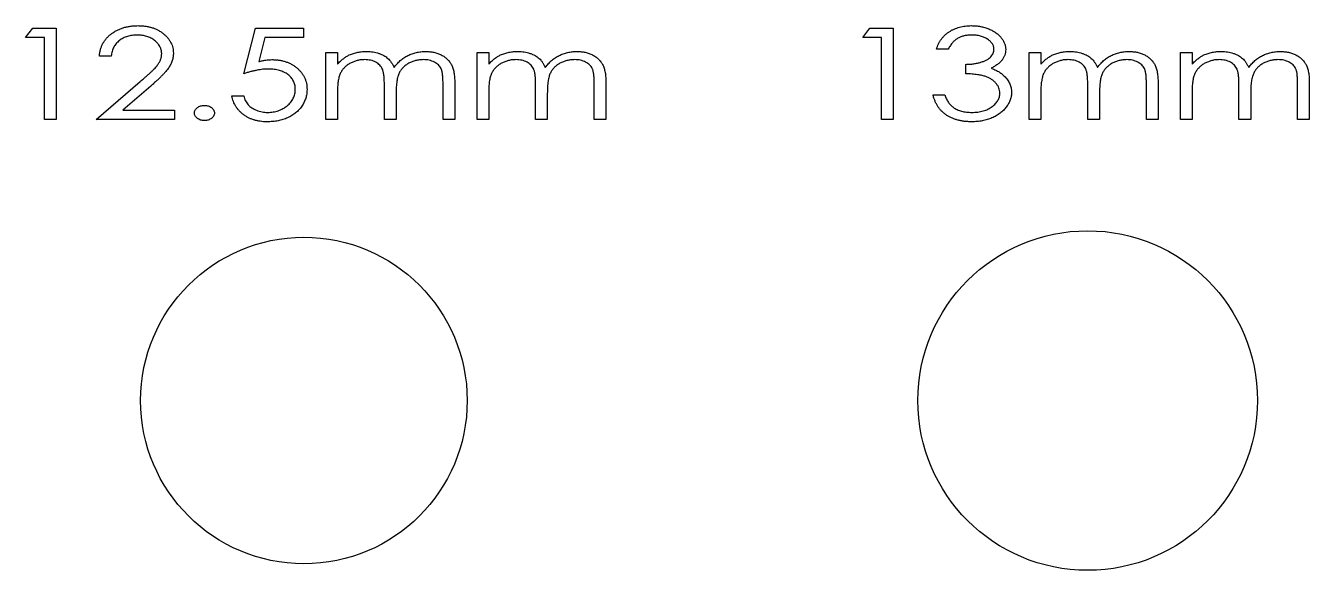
# Model space of a CAD drawing. Header units: millimetres. Extents: x 0 to 300, y -15 to 160.
# Drawn here: x 199.35 to 248.49, y 43.5 to 64.35 of the extents above; entities that cross this region are included whole.
import ezdxf

# ---------------------------------------------------------------- set-up
doc = ezdxf.new("R2010")
doc.units = ezdxf.units.MM

msp = doc.modelspace()

# ---------------------------------------------------------------- linework, layer by layer
at = {"color": 7, "linetype": 'Continuous', "lineweight": 25}
for p, q in [((199.35, 63.904), (199.624, 64.263)), ((200.068, 63.904), (199.35, 63.904)), ((199.624, 64.263), (200.517, 64.263)), ((200.068, 60.763), (200.068, 63.904)), ((200.517, 64.263), (200.517, 60.763)), ((207.697, 62.513), (208.145, 64.263)), ((208.145, 64.263), (209.985, 64.263)), ((208.51, 63.904), (208.272, 62.976)), ((209.985, 63.904), (208.51, 63.904)), ((209.985, 64.263), (209.985, 63.904)), ((231.389, 63.904), (231.662, 64.263)), ((232.107, 63.904), (231.389, 63.904)), ((231.662, 64.263), (232.556, 64.263)), ((232.107, 60.763), (232.107, 63.904)), ((232.556, 64.263), (232.556, 60.763)), ((234.665, 63.455), (234.216, 63.455)), ((202.626, 63.186), (202.177, 63.186)), ((210.838, 63.321), (211.286, 63.321)), ((210.838, 60.763), (210.838, 63.321)), ((211.286, 63.321), (211.286, 62.876)), ((216.626, 63.321), (217.075, 63.321)), ((216.626, 60.763), (216.626, 63.321)), ((217.075, 63.321), (217.075, 62.876)), ((237.761, 63.321), (238.209, 63.321)), ((237.761, 60.763), (237.761, 63.321)), ((238.209, 63.321), (238.209, 62.876)), ((243.549, 63.321), (243.998, 63.321)), ((243.549, 60.763), (243.549, 63.321)), ((243.998, 63.321), (243.998, 62.876)), ((235.338, 62.513), (235.338, 62.872)), ((202.043, 60.763), (203.732, 62.212)), ((204.136, 62.037), (203.069, 61.122)), ((213.081, 60.763), (213.081, 62.064)), ((215.325, 60.763), (215.325, 62.15)), ((215.774, 62.148), (215.774, 60.763)), ((218.87, 60.763), (218.87, 62.064)), ((221.113, 60.763), (221.113, 62.15)), ((221.562, 62.148), (221.562, 60.763)), ((240.004, 60.763), (240.004, 62.064)), ((242.248, 60.763), (242.248, 62.15)), ((242.697, 62.148), (242.697, 60.763)), ((245.793, 60.763), (245.793, 62.064)), ((248.036, 60.763), (248.036, 62.15)), ((248.485, 62.148), (248.485, 60.763)), ((207.248, 61.661), (207.697, 61.661)), ((211.286, 61.839), (211.286, 60.763)), ((213.53, 61.758), (213.53, 60.763)), ((217.075, 61.839), (217.075, 60.763)), ((219.318, 61.758), (219.318, 60.763)), ((234.081, 61.705), (234.53, 61.705)), ((238.209, 61.839), (238.209, 60.763)), ((240.453, 61.758), (240.453, 60.763)), ((243.998, 61.839), (243.998, 60.763)), ((246.241, 61.758), (246.241, 60.763)), ((203.069, 61.122), (205.049, 61.122)), ((205.049, 61.122), (205.049, 60.763)), ((200.517, 60.763), (200.068, 60.763)), ((205.049, 60.763), (202.043, 60.763)), ((211.286, 60.763), (210.838, 60.763)), ((213.53, 60.763), (213.081, 60.763)), ((215.774, 60.763), (215.325, 60.763)), ((217.075, 60.763), (216.626, 60.763)), ((219.318, 60.763), (218.87, 60.763)), ((221.562, 60.763), (221.113, 60.763)), ((232.556, 60.763), (232.107, 60.763)), ((238.209, 60.763), (237.761, 60.763)), ((240.453, 60.763), (240.004, 60.763)), ((242.697, 60.763), (242.248, 60.763)), ((243.998, 60.763), (243.549, 60.763)), ((246.241, 60.763), (245.793, 60.763)), ((248.485, 60.763), (248.036, 60.763))]:
    msp.add_line(p, q, dxfattribs=at)
for centre, radius in [((210, 50), 6.25), ((240, 50), 6.5)]:
    msp.add_circle(centre, radius, dxfattribs=at)
for points, knots in [([(202.177, 63.186), (202.18, 63.228), (202.185, 63.31), (202.209, 63.43), (202.246, 63.544), (202.293, 63.652), (202.355, 63.754), (202.428, 63.852), (202.514, 63.943), (202.612, 64.027), (202.719, 64.104), (202.833, 64.17), (202.954, 64.227), (203.08, 64.273), (203.213, 64.309), (203.351, 64.334), (203.496, 64.35), (203.595, 64.352), (203.645, 64.353)], [0, 0, 0, 0, 0.060187, 0.1186, 0.175503, 0.232224, 0.289199, 0.347421, 0.407245, 0.469592, 0.533084, 0.596651, 0.659955, 0.724552, 0.790185, 0.858053, 0.927521, 1, 1, 1, 1]), ([(203.623, 63.994), (203.589, 63.993), (203.523, 63.992), (203.426, 63.982), (203.334, 63.965), (203.246, 63.942), (203.162, 63.913), (203.082, 63.876), (203.008, 63.832), (202.937, 63.783), (202.872, 63.727), (202.814, 63.666), (202.765, 63.599), (202.721, 63.527), (202.686, 63.449), (202.658, 63.367), (202.638, 63.278), (202.63, 63.217), (202.626, 63.186)], [0, 0, 0, 0, 0.070999, 0.139349, 0.204974, 0.268678, 0.331326, 0.39262, 0.453131, 0.513965, 0.573719, 0.632629, 0.69107, 0.749633, 0.809173, 0.870568, 0.933798, 1, 1, 1, 1]), ([(204.556, 63.284), (204.555, 63.308), (204.553, 63.355), (204.54, 63.425), (204.519, 63.491), (204.489, 63.556), (204.45, 63.617), (204.404, 63.676), (204.348, 63.732), (204.285, 63.786), (204.216, 63.834), (204.143, 63.877), (204.066, 63.913), (203.985, 63.943), (203.9, 63.966), (203.811, 63.982), (203.718, 63.992), (203.655, 63.993), (203.623, 63.994)], [0, 0, 0, 0, 0.055224, 0.109076, 0.162405, 0.216574, 0.272661, 0.329974, 0.39074, 0.454756, 0.520287, 0.585452, 0.650983, 0.717153, 0.784938, 0.854163, 0.925906, 1, 1, 1, 1]), ([(203.645, 64.353), (203.694, 64.352), (203.791, 64.35), (203.933, 64.335), (204.067, 64.311), (204.194, 64.277), (204.314, 64.233), (204.426, 64.179), (204.532, 64.116), (204.629, 64.042), (204.717, 63.963), (204.793, 63.879), (204.859, 63.793), (204.912, 63.701), (204.954, 63.607), (204.983, 63.509), (205.001, 63.407), (205.003, 63.338), (205.004, 63.303)], [0, 0, 0, 0, 0.077876, 0.152072, 0.223363, 0.291757, 0.358319, 0.423509, 0.487732, 0.551688, 0.614071, 0.673318, 0.72971, 0.784494, 0.838248, 0.891559, 0.945218, 1, 1, 1, 1]), ([(234.216, 63.455), (234.227, 63.491), (234.248, 63.56), (234.292, 63.659), (234.342, 63.752), (234.4, 63.838), (234.464, 63.918), (234.536, 63.993), (234.615, 64.061), (234.702, 64.121), (234.794, 64.176), (234.89, 64.223), (234.991, 64.263), (235.095, 64.296), (235.204, 64.321), (235.316, 64.339), (235.433, 64.351), (235.512, 64.352), (235.552, 64.353)], [0, 0, 0, 0, 0.063878, 0.125574, 0.186127, 0.24585, 0.305033, 0.364173, 0.424339, 0.485205, 0.5468, 0.608413, 0.670605, 0.733725, 0.797619, 0.863107, 0.930482, 1, 1, 1, 1]), ([(235.557, 63.994), (235.508, 63.992), (235.414, 63.99), (235.278, 63.966), (235.151, 63.929), (235.054, 63.883), (234.981, 63.838), (234.93, 63.799), (234.88, 63.756), (234.833, 63.706), (234.787, 63.651), (234.744, 63.591), (234.702, 63.526), (234.677, 63.479), (234.665, 63.455)], [0, 0, 0, 0, 0.132016, 0.256116, 0.374012, 0.488843, 0.546352, 0.604282, 0.664025, 0.726335, 0.790688, 0.856999, 0.926804, 1, 1, 1, 1]), ([(235.552, 64.353), (235.611, 64.351), (235.726, 64.349), (235.896, 64.324), (236.06, 64.285), (236.191, 64.239), (236.291, 64.195), (236.362, 64.161), (236.428, 64.122), (236.491, 64.081), (236.548, 64.037), (236.601, 63.991), (236.651, 63.942), (236.708, 63.873), (236.769, 63.785), (236.824, 63.674), (236.857, 63.559), (236.861, 63.482), (236.863, 63.443)], [0, 0, 0, 0, 0.099846, 0.196957, 0.292571, 0.38721, 0.43384, 0.478806, 0.52226, 0.564312, 0.605572, 0.645734, 0.685233, 0.724009, 0.798378, 0.867975, 0.934291, 1, 1, 1, 1]), ([(236.415, 63.445), (236.414, 63.463), (236.413, 63.5), (236.4, 63.553), (236.381, 63.605), (236.354, 63.654), (236.319, 63.701), (236.278, 63.748), (236.228, 63.791), (236.171, 63.832), (236.109, 63.87), (236.042, 63.903), (235.971, 63.931), (235.896, 63.954), (235.817, 63.972), (235.734, 63.984), (235.647, 63.992), (235.587, 63.993), (235.557, 63.994)], [0, 0, 0, 0, 0.048892, 0.097609, 0.14571, 0.196085, 0.248009, 0.302921, 0.361885, 0.42457, 0.490017, 0.556318, 0.624272, 0.694316, 0.766101, 0.840769, 0.918641, 1, 1, 1, 1]), ([(235.338, 62.872), (235.39, 62.873), (235.491, 62.874), (235.64, 62.892), (235.782, 62.916), (235.914, 62.952), (236.035, 62.995), (236.14, 63.045), (236.227, 63.1), (236.296, 63.161), (236.348, 63.228), (236.387, 63.297), (236.41, 63.37), (236.413, 63.42), (236.415, 63.445)], [0, 0, 0, 0, 0.116551, 0.228449, 0.335601, 0.439474, 0.53658, 0.622716, 0.698985, 0.767359, 0.830135, 0.888137, 0.944079, 1, 1, 1, 1]), ([(236.863, 63.443), (236.861, 63.406), (236.858, 63.333), (236.831, 63.227), (236.786, 63.127), (236.724, 63.032), (236.643, 62.945), (236.546, 62.864), (236.431, 62.788), (236.345, 62.746), (236.301, 62.723)], [0, 0, 0, 0, 0.114803, 0.225979, 0.337814, 0.452902, 0.57439, 0.704939, 0.846136, 1, 1, 1, 1]), ([(203.732, 62.212), (203.773, 62.246), (203.851, 62.312), (203.964, 62.409), (204.064, 62.499), (204.153, 62.581), (204.231, 62.658), (204.299, 62.726), (204.354, 62.789), (204.413, 62.861), (204.47, 62.949), (204.519, 63.058), (204.55, 63.17), (204.554, 63.246), (204.556, 63.284)], [0, 0, 0, 0, 0.115125, 0.221258, 0.31766, 0.404739, 0.482883, 0.551792, 0.611569, 0.662324, 0.752051, 0.836816, 0.918323, 1, 1, 1, 1]), ([(205.004, 63.303), (205.004, 63.279), (205.003, 63.23), (204.994, 63.157), (204.98, 63.085), (204.961, 63.014), (204.936, 62.944), (204.904, 62.876), (204.869, 62.808), (204.826, 62.742), (204.775, 62.673), (204.715, 62.599), (204.644, 62.519), (204.562, 62.434), (204.471, 62.342), (204.368, 62.246), (204.257, 62.142), (204.177, 62.073), (204.136, 62.037)], [0, 0, 0, 0, 0.046436, 0.092701, 0.138635, 0.184837, 0.231391, 0.278461, 0.326501, 0.375783, 0.428906, 0.488607, 0.555914, 0.63031, 0.711557, 0.800339, 0.896359, 1, 1, 1, 1]), ([(208.272, 62.976), (208.317, 62.987), (208.405, 63.01), (208.535, 63.033), (208.657, 63.048), (208.737, 63.05), (208.776, 63.052)], [0, 0, 0, 0, 0.274191, 0.532566, 0.773149, 1, 1, 1, 1]), ([(208.776, 63.052), (208.823, 63.051), (208.917, 63.049), (209.054, 63.033), (209.184, 63.008), (209.309, 62.973), (209.427, 62.928), (209.538, 62.872), (209.643, 62.807), (209.74, 62.732), (209.829, 62.649), (209.907, 62.56), (209.972, 62.465), (210.027, 62.365), (210.069, 62.258), (210.098, 62.146), (210.117, 62.028), (210.119, 61.948), (210.12, 61.907)], [0, 0, 0, 0, 0.072428, 0.142059, 0.208935, 0.274198, 0.337657, 0.400338, 0.462661, 0.525401, 0.587156, 0.646505, 0.704674, 0.761991, 0.819515, 0.877869, 0.93784, 1, 1, 1, 1]), ([(211.286, 62.876), (211.323, 62.915), (211.393, 62.99), (211.506, 63.089), (211.62, 63.172), (211.7, 63.215), (211.739, 63.236)], [0, 0, 0, 0, 0.275334, 0.531598, 0.772747, 1, 1, 1, 1]), ([(212.321, 63.052), (212.274, 63.05), (212.179, 63.047), (212.04, 63.02), (211.906, 62.977), (211.779, 62.918), (211.661, 62.845), (211.559, 62.757), (211.473, 62.659), (211.415, 62.566), (211.377, 62.484), (211.353, 62.414), (211.332, 62.337), (211.316, 62.252), (211.302, 62.16), (211.293, 62.06), (211.288, 61.952), (211.287, 61.878), (211.286, 61.839)], [0, 0, 0, 0, 0.078369, 0.155618, 0.232522, 0.310283, 0.386838, 0.459822, 0.530844, 0.602169, 0.639422, 0.679526, 0.723466, 0.771006, 0.82202, 0.877357, 0.936401, 1, 1, 1, 1]), ([(211.739, 63.236), (211.793, 63.256), (211.9, 63.296), (212.068, 63.336), (212.239, 63.361), (212.355, 63.364), (212.413, 63.366)], [0, 0, 0, 0, 0.248666, 0.497511, 0.746763, 1, 1, 1, 1]), ([(213.081, 62.064), (213.081, 62.1), (213.08, 62.171), (213.078, 62.272), (213.071, 62.364), (213.064, 62.447), (213.053, 62.521), (213.042, 62.585), (213.027, 62.64), (213.005, 62.702), (212.967, 62.768), (212.909, 62.84), (212.837, 62.902), (212.753, 62.955), (212.658, 62.998), (212.553, 63.03), (212.44, 63.048), (212.361, 63.05), (212.321, 63.052)], [0, 0, 0, 0, 0.07574, 0.145712, 0.209053, 0.26622, 0.317385, 0.362041, 0.401599, 0.435023, 0.496775, 0.558852, 0.623472, 0.69199, 0.764089, 0.838247, 0.916917, 1, 1, 1, 1]), ([(212.413, 63.366), (212.452, 63.365), (212.53, 63.362), (212.645, 63.349), (212.758, 63.326), (212.865, 63.294), (212.967, 63.254), (213.06, 63.209), (213.143, 63.157), (213.218, 63.098), (213.286, 63.029), (213.346, 62.947), (213.404, 62.853), (213.436, 62.784), (213.452, 62.748)], [0, 0, 0, 0, 0.091495, 0.181331, 0.269692, 0.35767, 0.442954, 0.523017, 0.598806, 0.67121, 0.744319, 0.822785, 0.90752, 1, 1, 1, 1]), ([(213.452, 62.748), (213.47, 62.773), (213.506, 62.822), (213.563, 62.891), (213.624, 62.955), (213.688, 63.015), (213.756, 63.071), (213.827, 63.121), (213.901, 63.167), (213.979, 63.209), (214.058, 63.246), (214.14, 63.277), (214.222, 63.305), (214.307, 63.328), (214.393, 63.344), (214.48, 63.357), (214.569, 63.364), (214.629, 63.365), (214.659, 63.366)], [0, 0, 0, 0, 0.064963, 0.128426, 0.191314, 0.253159, 0.314906, 0.376509, 0.438526, 0.50052, 0.562959, 0.624754, 0.686477, 0.748159, 0.810399, 0.87263, 0.935901, 1, 1, 1, 1]), ([(214.567, 63.052), (214.517, 63.05), (214.42, 63.047), (214.277, 63.019), (214.141, 62.976), (214.033, 62.925), (213.953, 62.876), (213.896, 62.837), (213.844, 62.793), (213.795, 62.749), (213.752, 62.7), (213.711, 62.649), (213.677, 62.595), (213.644, 62.537), (213.616, 62.473), (213.594, 62.399), (213.573, 62.316), (213.558, 62.223), (213.545, 62.121), (213.536, 62.009), (213.531, 61.887), (213.53, 61.802), (213.53, 61.758)], [0, 0, 0, 0, 0.077845, 0.153555, 0.228222, 0.303349, 0.340367, 0.376638, 0.411962, 0.446627, 0.480796, 0.51491, 0.548727, 0.582858, 0.618987, 0.659177, 0.703934, 0.753287, 0.807472, 0.866601, 0.930743, 1, 1, 1, 1]), ([(215.325, 62.15), (215.325, 62.183), (215.324, 62.246), (215.32, 62.336), (215.315, 62.418), (215.308, 62.492), (215.297, 62.559), (215.284, 62.617), (215.27, 62.668), (215.246, 62.724), (215.209, 62.787), (215.151, 62.853), (215.079, 62.911), (214.996, 62.961), (214.901, 63.002), (214.798, 63.031), (214.685, 63.049), (214.607, 63.051), (214.567, 63.052)], [0, 0, 0, 0, 0.0714522, 0.1373331, 0.19718, 0.2515646, 0.3001416, 0.3435939, 0.381868, 0.4150388, 0.4768277, 0.540485, 0.6064804, 0.6774591, 0.7519729, 0.829992, 0.9121299, 1, 1, 1, 1]), ([(214.659, 63.366), (214.714, 63.364), (214.822, 63.361), (214.978, 63.336), (215.124, 63.294), (215.238, 63.245), (215.322, 63.198), (215.382, 63.161), (215.437, 63.119), (215.487, 63.074), (215.534, 63.026), (215.576, 62.975), (215.614, 62.92), (215.648, 62.861), (215.678, 62.797), (215.704, 62.726), (215.725, 62.648), (215.743, 62.562), (215.757, 62.469), (215.767, 62.369), (215.772, 62.261), (215.773, 62.187), (215.774, 62.148)], [0, 0, 0, 0, 0.0870232, 0.1701395, 0.2494902, 0.3271878, 0.3652641, 0.4021953, 0.4383649, 0.4739917, 0.5090378, 0.5439842, 0.5790694, 0.6145287, 0.6512593, 0.6910396, 0.7336616, 0.779794, 0.8291687, 0.8823072, 0.9393378, 1, 1, 1, 1]), ([(217.075, 62.876), (217.111, 62.915), (217.182, 62.99), (217.295, 63.089), (217.409, 63.172), (217.489, 63.215), (217.528, 63.236)], [0, 0, 0, 0, 0.275334, 0.531598, 0.772747, 1, 1, 1, 1]), ([(218.11, 63.052), (218.062, 63.05), (217.968, 63.047), (217.829, 63.02), (217.694, 62.977), (217.567, 62.918), (217.45, 62.845), (217.348, 62.757), (217.261, 62.659), (217.203, 62.566), (217.166, 62.484), (217.141, 62.414), (217.12, 62.337), (217.104, 62.252), (217.09, 62.16), (217.082, 62.06), (217.076, 61.952), (217.075, 61.878), (217.075, 61.839)], [0, 0, 0, 0, 0.078369, 0.155618, 0.232522, 0.310283, 0.386838, 0.459822, 0.530844, 0.602169, 0.639422, 0.679526, 0.723466, 0.771006, 0.82202, 0.877357, 0.936401, 1, 1, 1, 1]), ([(217.528, 63.236), (217.581, 63.256), (217.689, 63.296), (217.856, 63.336), (218.028, 63.361), (218.143, 63.364), (218.202, 63.366)], [0, 0, 0, 0, 0.248666, 0.497511, 0.746763, 1, 1, 1, 1]), ([(218.87, 62.064), (218.869, 62.1), (218.868, 62.171), (218.867, 62.272), (218.859, 62.364), (218.853, 62.447), (218.842, 62.521), (218.831, 62.585), (218.815, 62.64), (218.793, 62.702), (218.755, 62.768), (218.698, 62.84), (218.626, 62.902), (218.541, 62.955), (218.446, 62.998), (218.342, 63.03), (218.228, 63.048), (218.15, 63.05), (218.11, 63.052)], [0, 0, 0, 0, 0.07574, 0.145712, 0.209053, 0.26622, 0.317385, 0.362041, 0.401599, 0.435023, 0.496775, 0.558852, 0.623472, 0.69199, 0.764089, 0.838247, 0.916917, 1, 1, 1, 1]), ([(218.202, 63.366), (218.241, 63.365), (218.319, 63.362), (218.434, 63.349), (218.546, 63.326), (218.654, 63.294), (218.755, 63.254), (218.849, 63.209), (218.932, 63.157), (219.006, 63.098), (219.074, 63.029), (219.135, 62.947), (219.192, 62.853), (219.224, 62.784), (219.241, 62.748)], [0, 0, 0, 0, 0.091495, 0.181331, 0.269692, 0.35767, 0.442954, 0.523017, 0.598806, 0.67121, 0.744319, 0.822785, 0.90752, 1, 1, 1, 1]), ([(219.241, 62.748), (219.259, 62.773), (219.294, 62.822), (219.352, 62.891), (219.413, 62.955), (219.477, 63.015), (219.544, 63.071), (219.615, 63.121), (219.689, 63.167), (219.767, 63.209), (219.846, 63.246), (219.928, 63.277), (220.011, 63.305), (220.095, 63.328), (220.181, 63.344), (220.269, 63.357), (220.358, 63.364), (220.418, 63.365), (220.448, 63.366)], [0, 0, 0, 0, 0.064963, 0.128426, 0.191314, 0.253159, 0.314906, 0.376509, 0.438526, 0.50052, 0.562959, 0.624754, 0.686477, 0.748159, 0.810399, 0.87263, 0.935901, 1, 1, 1, 1]), ([(220.355, 63.052), (220.306, 63.05), (220.208, 63.047), (220.066, 63.019), (219.929, 62.976), (219.822, 62.925), (219.741, 62.876), (219.684, 62.837), (219.633, 62.793), (219.583, 62.749), (219.54, 62.7), (219.5, 62.649), (219.465, 62.595), (219.432, 62.537), (219.405, 62.473), (219.382, 62.399), (219.362, 62.316), (219.346, 62.223), (219.333, 62.121), (219.324, 62.009), (219.32, 61.887), (219.319, 61.802), (219.318, 61.758)], [0, 0, 0, 0, 0.077845, 0.153555, 0.228222, 0.303349, 0.340367, 0.376638, 0.411962, 0.446627, 0.480796, 0.51491, 0.548727, 0.582858, 0.618987, 0.659177, 0.703934, 0.753287, 0.807472, 0.866601, 0.930743, 1, 1, 1, 1]), ([(221.113, 62.15), (221.113, 62.183), (221.112, 62.246), (221.109, 62.336), (221.103, 62.418), (221.096, 62.492), (221.086, 62.559), (221.072, 62.617), (221.058, 62.668), (221.035, 62.724), (220.997, 62.787), (220.939, 62.853), (220.867, 62.911), (220.784, 62.961), (220.69, 63.002), (220.586, 63.031), (220.474, 63.049), (220.396, 63.051), (220.355, 63.052)], [0, 0, 0, 0, 0.071452, 0.137333, 0.19718, 0.251565, 0.300142, 0.343594, 0.381868, 0.415039, 0.476828, 0.540485, 0.60648, 0.677459, 0.751973, 0.829992, 0.91213, 1, 1, 1, 1]), ([(220.448, 63.366), (220.503, 63.364), (220.61, 63.361), (220.767, 63.336), (220.913, 63.294), (221.027, 63.245), (221.111, 63.198), (221.17, 63.161), (221.225, 63.119), (221.275, 63.074), (221.322, 63.026), (221.364, 62.975), (221.402, 62.92), (221.436, 62.861), (221.466, 62.797), (221.492, 62.726), (221.514, 62.648), (221.532, 62.562), (221.546, 62.469), (221.555, 62.369), (221.561, 62.261), (221.562, 62.187), (221.562, 62.148)], [0, 0, 0, 0, 0.087023, 0.170139, 0.24949, 0.327188, 0.365264, 0.402195, 0.438365, 0.473992, 0.509038, 0.543984, 0.579069, 0.614529, 0.651259, 0.69104, 0.733662, 0.779794, 0.829169, 0.882307, 0.939338, 1, 1, 1, 1]), ([(238.209, 62.876), (238.246, 62.915), (238.316, 62.99), (238.429, 63.089), (238.544, 63.172), (238.624, 63.215), (238.662, 63.236)], [0, 0, 0, 0, 0.275334, 0.531598, 0.772747, 1, 1, 1, 1]), ([(239.244, 63.052), (239.197, 63.05), (239.102, 63.047), (238.963, 63.02), (238.829, 62.977), (238.702, 62.918), (238.584, 62.845), (238.482, 62.757), (238.396, 62.659), (238.338, 62.566), (238.3, 62.484), (238.276, 62.414), (238.255, 62.337), (238.239, 62.252), (238.225, 62.16), (238.216, 62.06), (238.211, 61.952), (238.21, 61.878), (238.209, 61.839)], [0, 0, 0, 0, 0.078369, 0.155618, 0.232522, 0.310283, 0.386838, 0.459822, 0.530844, 0.602169, 0.639422, 0.679526, 0.723466, 0.771006, 0.82202, 0.877357, 0.936401, 1, 1, 1, 1]), ([(238.662, 63.236), (238.716, 63.256), (238.823, 63.296), (238.991, 63.336), (239.162, 63.361), (239.278, 63.364), (239.336, 63.366)], [0, 0, 0, 0, 0.248666, 0.497511, 0.746763, 1, 1, 1, 1]), ([(240.004, 62.064), (240.004, 62.1), (240.003, 62.171), (240.001, 62.272), (239.994, 62.364), (239.987, 62.447), (239.976, 62.521), (239.965, 62.585), (239.95, 62.64), (239.928, 62.702), (239.89, 62.768), (239.832, 62.84), (239.76, 62.902), (239.676, 62.955), (239.581, 62.998), (239.476, 63.03), (239.363, 63.048), (239.285, 63.05), (239.244, 63.052)], [0, 0, 0, 0, 0.07574, 0.145712, 0.209053, 0.26622, 0.317385, 0.362041, 0.401599, 0.435023, 0.496775, 0.558852, 0.623472, 0.69199, 0.764089, 0.838247, 0.916917, 1, 1, 1, 1]), ([(239.336, 63.366), (239.375, 63.365), (239.453, 63.362), (239.569, 63.349), (239.681, 63.326), (239.788, 63.294), (239.89, 63.254), (239.983, 63.209), (240.067, 63.157), (240.141, 63.098), (240.209, 63.029), (240.269, 62.947), (240.327, 62.853), (240.359, 62.784), (240.375, 62.748)], [0, 0, 0, 0, 0.091495, 0.181331, 0.269692, 0.35767, 0.442954, 0.523017, 0.598806, 0.67121, 0.744319, 0.822785, 0.90752, 1, 1, 1, 1]), ([(240.375, 62.748), (240.393, 62.773), (240.429, 62.822), (240.487, 62.891), (240.547, 62.955), (240.612, 63.015), (240.679, 63.071), (240.75, 63.121), (240.824, 63.167), (240.902, 63.209), (240.981, 63.246), (241.063, 63.277), (241.145, 63.305), (241.23, 63.328), (241.316, 63.344), (241.403, 63.357), (241.492, 63.364), (241.552, 63.365), (241.583, 63.366)], [0, 0, 0, 0, 0.064963, 0.128426, 0.191314, 0.253159, 0.314906, 0.376509, 0.438526, 0.50052, 0.562959, 0.624754, 0.686477, 0.748159, 0.810399, 0.87263, 0.935901, 1, 1, 1, 1]), ([(241.49, 63.052), (241.441, 63.05), (241.343, 63.047), (241.2, 63.019), (241.064, 62.976), (240.956, 62.925), (240.876, 62.876), (240.819, 62.837), (240.767, 62.793), (240.718, 62.749), (240.675, 62.7), (240.634, 62.649), (240.6, 62.595), (240.567, 62.537), (240.539, 62.473), (240.517, 62.399), (240.496, 62.316), (240.481, 62.223), (240.468, 62.121), (240.459, 62.009), (240.455, 61.887), (240.454, 61.802), (240.453, 61.758)], [0, 0, 0, 0, 0.0778452, 0.1535548, 0.2282223, 0.3033491, 0.3403667, 0.3766383, 0.4119624, 0.4466274, 0.4807957, 0.5149104, 0.5487274, 0.582858, 0.6189872, 0.6591767, 0.703934, 0.7532874, 0.8074721, 0.8666005, 0.9307434, 1, 1, 1, 1]), ([(242.248, 62.15), (242.248, 62.183), (242.247, 62.246), (242.244, 62.336), (242.238, 62.418), (242.231, 62.492), (242.22, 62.559), (242.207, 62.617), (242.193, 62.668), (242.169, 62.724), (242.132, 62.787), (242.074, 62.853), (242.002, 62.911), (241.919, 62.961), (241.824, 63.002), (241.721, 63.031), (241.608, 63.049), (241.53, 63.051), (241.49, 63.052)], [0, 0, 0, 0, 0.071452, 0.137333, 0.19718, 0.251565, 0.300142, 0.343594, 0.381868, 0.415039, 0.476828, 0.540485, 0.60648, 0.677459, 0.751973, 0.829992, 0.91213, 1, 1, 1, 1]), ([(241.583, 63.366), (241.638, 63.364), (241.745, 63.361), (241.901, 63.336), (242.047, 63.294), (242.161, 63.245), (242.246, 63.198), (242.305, 63.161), (242.36, 63.119), (242.41, 63.074), (242.457, 63.026), (242.499, 62.975), (242.537, 62.92), (242.571, 62.861), (242.601, 62.797), (242.627, 62.726), (242.648, 62.648), (242.666, 62.562), (242.68, 62.469), (242.69, 62.369), (242.695, 62.261), (242.696, 62.187), (242.697, 62.148)], [0, 0, 0, 0, 0.0870232, 0.1701395, 0.2494902, 0.3271878, 0.3652641, 0.4021953, 0.4383649, 0.4739917, 0.5090378, 0.5439842, 0.5790694, 0.6145287, 0.6512593, 0.6910396, 0.7336616, 0.779794, 0.8291687, 0.8823072, 0.9393378, 1, 1, 1, 1]), ([(243.998, 62.876), (244.034, 62.915), (244.105, 62.99), (244.218, 63.089), (244.332, 63.172), (244.412, 63.215), (244.451, 63.236)], [0, 0, 0, 0, 0.275334, 0.531598, 0.772747, 1, 1, 1, 1]), ([(245.033, 63.052), (244.985, 63.05), (244.891, 63.047), (244.752, 63.02), (244.618, 62.977), (244.49, 62.918), (244.373, 62.845), (244.271, 62.757), (244.184, 62.659), (244.126, 62.566), (244.089, 62.484), (244.064, 62.414), (244.043, 62.337), (244.027, 62.252), (244.013, 62.16), (244.005, 62.06), (243.999, 61.952), (243.998, 61.878), (243.998, 61.839)], [0, 0, 0, 0, 0.078369, 0.155618, 0.232522, 0.310283, 0.386838, 0.459822, 0.530844, 0.602169, 0.639422, 0.679526, 0.723466, 0.771006, 0.82202, 0.877357, 0.936401, 1, 1, 1, 1]), ([(244.451, 63.236), (244.504, 63.256), (244.612, 63.296), (244.779, 63.336), (244.951, 63.361), (245.066, 63.364), (245.125, 63.366)], [0, 0, 0, 0, 0.248666, 0.497511, 0.746763, 1, 1, 1, 1]), ([(245.793, 62.064), (245.792, 62.1), (245.792, 62.171), (245.79, 62.272), (245.783, 62.364), (245.776, 62.447), (245.765, 62.521), (245.754, 62.585), (245.738, 62.64), (245.716, 62.702), (245.678, 62.768), (245.621, 62.84), (245.549, 62.902), (245.464, 62.955), (245.369, 62.998), (245.265, 63.03), (245.151, 63.048), (245.073, 63.05), (245.033, 63.052)], [0, 0, 0, 0, 0.0757399, 0.1457118, 0.2090526, 0.2662204, 0.3173846, 0.3620406, 0.4015988, 0.4350226, 0.4967749, 0.5588523, 0.6234715, 0.69199, 0.7640894, 0.8382475, 0.916917, 1, 1, 1, 1]), ([(245.125, 63.366), (245.164, 63.365), (245.242, 63.362), (245.357, 63.349), (245.469, 63.326), (245.577, 63.294), (245.678, 63.254), (245.772, 63.209), (245.855, 63.157), (245.93, 63.098), (245.997, 63.029), (246.058, 62.947), (246.115, 62.853), (246.147, 62.784), (246.164, 62.748)], [0, 0, 0, 0, 0.091495, 0.181331, 0.269692, 0.35767, 0.442954, 0.523017, 0.598806, 0.67121, 0.744319, 0.822785, 0.90752, 1, 1, 1, 1]), ([(246.164, 62.748), (246.182, 62.773), (246.217, 62.822), (246.275, 62.891), (246.336, 62.955), (246.4, 63.015), (246.467, 63.071), (246.538, 63.121), (246.613, 63.167), (246.69, 63.209), (246.769, 63.246), (246.851, 63.277), (246.934, 63.305), (247.018, 63.328), (247.104, 63.344), (247.192, 63.357), (247.281, 63.364), (247.341, 63.365), (247.371, 63.366)], [0, 0, 0, 0, 0.064963, 0.128426, 0.191314, 0.253159, 0.314906, 0.376509, 0.438526, 0.50052, 0.562959, 0.624754, 0.686477, 0.748159, 0.810399, 0.87263, 0.935901, 1, 1, 1, 1]), ([(247.278, 63.052), (247.229, 63.05), (247.131, 63.047), (246.989, 63.019), (246.852, 62.976), (246.745, 62.925), (246.664, 62.876), (246.607, 62.837), (246.556, 62.793), (246.507, 62.749), (246.463, 62.7), (246.423, 62.649), (246.388, 62.595), (246.356, 62.537), (246.328, 62.473), (246.305, 62.399), (246.285, 62.316), (246.269, 62.223), (246.257, 62.121), (246.247, 62.009), (246.243, 61.887), (246.242, 61.802), (246.241, 61.758)], [0, 0, 0, 0, 0.077845, 0.153555, 0.228222, 0.303349, 0.340367, 0.376638, 0.411962, 0.446627, 0.480796, 0.51491, 0.548727, 0.582858, 0.618987, 0.659177, 0.703934, 0.753287, 0.807472, 0.866601, 0.930743, 1, 1, 1, 1]), ([(248.036, 62.15), (248.036, 62.183), (248.035, 62.246), (248.032, 62.336), (248.026, 62.418), (248.019, 62.492), (248.009, 62.559), (247.995, 62.617), (247.981, 62.668), (247.958, 62.724), (247.92, 62.787), (247.862, 62.853), (247.79, 62.911), (247.707, 62.961), (247.613, 63.002), (247.509, 63.031), (247.397, 63.049), (247.319, 63.051), (247.278, 63.052)], [0, 0, 0, 0, 0.071452, 0.137333, 0.19718, 0.251565, 0.300142, 0.343594, 0.381868, 0.415039, 0.476828, 0.540485, 0.60648, 0.677459, 0.751973, 0.829992, 0.91213, 1, 1, 1, 1]), ([(247.371, 63.366), (247.426, 63.364), (247.534, 63.361), (247.69, 63.336), (247.836, 63.294), (247.95, 63.245), (248.034, 63.198), (248.093, 63.161), (248.148, 63.119), (248.199, 63.074), (248.245, 63.026), (248.287, 62.975), (248.325, 62.92), (248.359, 62.861), (248.389, 62.797), (248.415, 62.726), (248.437, 62.648), (248.455, 62.562), (248.469, 62.469), (248.478, 62.369), (248.484, 62.261), (248.485, 62.187), (248.485, 62.148)], [0, 0, 0, 0, 0.0870232, 0.1701395, 0.2494902, 0.3271878, 0.3652641, 0.4021953, 0.4383649, 0.4739917, 0.5090378, 0.5439842, 0.5790694, 0.6145287, 0.6512593, 0.6910396, 0.7336616, 0.779794, 0.8291687, 0.8823072, 0.9393378, 1, 1, 1, 1]), ([(208.639, 62.693), (208.606, 62.692), (208.537, 62.691), (208.432, 62.682), (208.322, 62.668), (208.207, 62.648), (208.086, 62.623), (207.961, 62.592), (207.83, 62.555), (207.742, 62.527), (207.697, 62.513)], [0, 0, 0, 0, 0.103432, 0.212996, 0.328232, 0.449369, 0.577316, 0.711527, 0.852147, 1, 1, 1, 1]), ([(209.671, 61.92), (209.67, 61.948), (209.669, 62.003), (209.655, 62.084), (209.633, 62.16), (209.602, 62.232), (209.562, 62.3), (209.513, 62.365), (209.456, 62.425), (209.39, 62.48), (209.317, 62.53), (209.238, 62.574), (209.152, 62.61), (209.061, 62.641), (208.964, 62.664), (208.861, 62.681), (208.752, 62.69), (208.677, 62.692), (208.639, 62.693)], [0, 0, 0, 0, 0.0583273, 0.1144325, 0.1689787, 0.2229057, 0.2775231, 0.3329628, 0.3899618, 0.44957, 0.5109757, 0.5735466, 0.6379275, 0.7040937, 0.7729753, 0.8452819, 0.9208337, 1, 1, 1, 1]), ([(236.639, 61.773), (236.637, 61.805), (236.634, 61.871), (236.605, 61.967), (236.557, 62.059), (236.493, 62.147), (236.414, 62.227), (236.322, 62.299), (236.216, 62.358), (236.118, 62.399), (236.032, 62.427), (235.957, 62.446), (235.875, 62.461), (235.784, 62.476), (235.684, 62.489), (235.576, 62.499), (235.46, 62.507), (235.379, 62.511), (235.338, 62.513)], [0, 0, 0, 0, 0.059105, 0.118597, 0.180321, 0.24578, 0.314341, 0.384372, 0.456996, 0.533659, 0.575433, 0.621743, 0.672225, 0.727976, 0.788575, 0.854082, 0.924544, 1, 1, 1, 1]), ([(236.301, 62.723), (236.351, 62.706), (236.447, 62.671), (236.582, 62.601), (236.703, 62.521), (236.773, 62.457), (236.808, 62.425)], [0, 0, 0, 0, 0.2659298, 0.5195653, 0.7630383, 1, 1, 1, 1]), ([(236.808, 62.425), (236.83, 62.402), (236.874, 62.357), (236.931, 62.284), (236.979, 62.209), (237.018, 62.131), (237.05, 62.053), (237.071, 61.971), (237.085, 61.888), (237.087, 61.831), (237.088, 61.803)], [0, 0, 0, 0, 0.137309, 0.269193, 0.395188, 0.51868, 0.63907, 0.758231, 0.878794, 1, 1, 1, 1]), ([(208.615, 61.032), (208.651, 61.033), (208.721, 61.035), (208.824, 61.047), (208.923, 61.066), (209.018, 61.095), (209.11, 61.13), (209.197, 61.174), (209.282, 61.225), (209.36, 61.285), (209.433, 61.349), (209.496, 61.419), (209.551, 61.493), (209.594, 61.571), (209.629, 61.652), (209.653, 61.738), (209.668, 61.828), (209.67, 61.889), (209.671, 61.92)], [0, 0, 0, 0, 0.069517, 0.137142, 0.202836, 0.267181, 0.330832, 0.394801, 0.4586, 0.523218, 0.586976, 0.648119, 0.707623, 0.765327, 0.822873, 0.88031, 0.939136, 1, 1, 1, 1]), ([(208.588, 60.673), (208.545, 60.674), (208.459, 60.675), (208.333, 60.69), (208.212, 60.71), (208.096, 60.741), (207.985, 60.778), (207.881, 60.827), (207.78, 60.882), (207.686, 60.946), (207.6, 61.018), (207.521, 61.094), (207.451, 61.176), (207.393, 61.263), (207.341, 61.355), (207.3, 61.452), (207.268, 61.554), (207.255, 61.625), (207.248, 61.661)], [0, 0, 0, 0, 0.072168, 0.141601, 0.208948, 0.274345, 0.338877, 0.402053, 0.464732, 0.527747, 0.58968, 0.649963, 0.708538, 0.76631, 0.823631, 0.881522, 0.940084, 1, 1, 1, 1]), ([(207.697, 61.661), (207.706, 61.627), (207.724, 61.562), (207.763, 61.472), (207.81, 61.392), (207.867, 61.32), (207.934, 61.258), (208.011, 61.203), (208.096, 61.152), (208.192, 61.111), (208.293, 61.075), (208.399, 61.051), (208.506, 61.035), (208.579, 61.033), (208.615, 61.032)], [0, 0, 0, 0, 0.086317, 0.166834, 0.243764, 0.318268, 0.393179, 0.471027, 0.553149, 0.640396, 0.730179, 0.819223, 0.909151, 1, 1, 1, 1]), ([(210.12, 61.907), (210.119, 61.878), (210.118, 61.821), (210.108, 61.737), (210.093, 61.655), (210.071, 61.574), (210.042, 61.495), (210.008, 61.418), (209.967, 61.343), (209.92, 61.27), (209.868, 61.2), (209.811, 61.134), (209.75, 61.072), (209.684, 61.015), (209.614, 60.961), (209.539, 60.912), (209.46, 60.867), (209.377, 60.827), (209.29, 60.79), (209.2, 60.76), (209.106, 60.732), (209.009, 60.711), (208.908, 60.694), (208.805, 60.682), (208.698, 60.674), (208.625, 60.674), (208.588, 60.673)], [0, 0, 0, 0, 0.038974, 0.077549, 0.11556, 0.153589, 0.191671, 0.229828, 0.268688, 0.308457, 0.348178, 0.387797, 0.427307, 0.467135, 0.507239, 0.547798, 0.588985, 0.631253, 0.674185, 0.717703, 0.761868, 0.80734, 0.853637, 0.900885, 0.949862, 1, 1, 1, 1]), ([(235.557, 60.673), (235.51, 60.674), (235.417, 60.676), (235.28, 60.688), (235.15, 60.709), (235.026, 60.738), (234.907, 60.774), (234.794, 60.819), (234.688, 60.872), (234.588, 60.934), (234.495, 61.003), (234.41, 61.08), (234.333, 61.166), (234.266, 61.259), (234.206, 61.359), (234.156, 61.468), (234.112, 61.583), (234.092, 61.664), (234.081, 61.705)], [0, 0, 0, 0, 0.072535, 0.14209, 0.209027, 0.273918, 0.337071, 0.398619, 0.458995, 0.518965, 0.577897, 0.636302, 0.694229, 0.752524, 0.811632, 0.872349, 0.934844, 1, 1, 1, 1]), ([(234.53, 61.705), (234.54, 61.678), (234.559, 61.626), (234.593, 61.551), (234.629, 61.481), (234.669, 61.418), (234.712, 61.36), (234.758, 61.308), (234.807, 61.261), (234.843, 61.235), (234.861, 61.222)], [0, 0, 0, 0, 0.144413, 0.282353, 0.413886, 0.539192, 0.659403, 0.776034, 0.889197, 1, 1, 1, 1]), ([(237.088, 61.803), (237.087, 61.778), (237.086, 61.729), (237.076, 61.656), (237.061, 61.584), (237.038, 61.512), (237.01, 61.441), (236.974, 61.372), (236.934, 61.303), (236.886, 61.236), (236.834, 61.171), (236.776, 61.109), (236.715, 61.051), (236.648, 60.997), (236.577, 60.947), (236.501, 60.901), (236.421, 60.858), (236.336, 60.82), (236.248, 60.785), (236.157, 60.755), (236.063, 60.73), (235.967, 60.71), (235.868, 60.694), (235.767, 60.682), (235.663, 60.674), (235.593, 60.674), (235.557, 60.673)], [0, 0, 0, 0, 0.034959, 0.069872, 0.104913, 0.140162, 0.176304, 0.213203, 0.250804, 0.290216, 0.329965, 0.369983, 0.410229, 0.450446, 0.491984, 0.534094, 0.57711, 0.62133, 0.666309, 0.711864, 0.757706, 0.804296, 0.851826, 0.900068, 0.94942, 1, 1, 1, 1]), ([(235.565, 61.032), (235.604, 61.033), (235.681, 61.034), (235.794, 61.045), (235.901, 61.061), (236.001, 61.086), (236.097, 61.116), (236.185, 61.156), (236.268, 61.2), (236.344, 61.252), (236.413, 61.309), (236.473, 61.367), (236.525, 61.429), (236.566, 61.493), (236.599, 61.559), (236.622, 61.628), (236.636, 61.7), (236.638, 61.748), (236.639, 61.773)], [0, 0, 0, 0, 0.082069, 0.160074, 0.23477, 0.306231, 0.375154, 0.441887, 0.507047, 0.570997, 0.632712, 0.691066, 0.745882, 0.798526, 0.849324, 0.899518, 0.949404, 1, 1, 1, 1]), ([(205.812, 61.01), (205.813, 61.03), (205.816, 61.069), (205.838, 61.124), (205.874, 61.175), (205.923, 61.219), (205.981, 61.256), (206.047, 61.283), (206.118, 61.298), (206.168, 61.3), (206.193, 61.302)], [0, 0, 0, 0, 0.11159, 0.220601, 0.333316, 0.458432, 0.589453, 0.720759, 0.855827, 1, 1, 1, 1]), ([(206.193, 60.718), (206.168, 60.719), (206.118, 60.721), (206.047, 60.738), (205.982, 60.765), (205.923, 60.802), (205.874, 60.846), (205.838, 60.897), (205.816, 60.952), (205.813, 60.991), (205.812, 61.01)], [0, 0, 0, 0, 0.14438, 0.279933, 0.411427, 0.542636, 0.668828, 0.781705, 0.890873, 1, 1, 1, 1]), ([(206.193, 61.302), (206.219, 61.3), (206.268, 61.298), (206.34, 61.283), (206.405, 61.256), (206.464, 61.219), (206.513, 61.175), (206.548, 61.124), (206.571, 61.069), (206.574, 61.03), (206.575, 61.01)], [0, 0, 0, 0, 0.144173, 0.279241, 0.410547, 0.541568, 0.666684, 0.779399, 0.88841, 1, 1, 1, 1]), ([(206.575, 61.01), (206.573, 60.991), (206.571, 60.952), (206.548, 60.897), (206.513, 60.846), (206.464, 60.802), (206.405, 60.765), (206.34, 60.738), (206.269, 60.721), (206.219, 60.719), (206.193, 60.718)], [0, 0, 0, 0, 0.109127, 0.218295, 0.331172, 0.457364, 0.588573, 0.720067, 0.85562, 1, 1, 1, 1]), ([(234.861, 61.222), (234.884, 61.206), (234.932, 61.176), (235.009, 61.138), (235.09, 61.104), (235.176, 61.079), (235.266, 61.057), (235.362, 61.043), (235.462, 61.034), (235.53, 61.033), (235.565, 61.032)], [0, 0, 0, 0, 0.113594, 0.229276, 0.346988, 0.467783, 0.593273, 0.723662, 0.85877, 1, 1, 1, 1])]:
    msp.add_open_spline(points, degree=3, knots=knots, dxfattribs=at)

doc.saveas('drawing.dxf')
